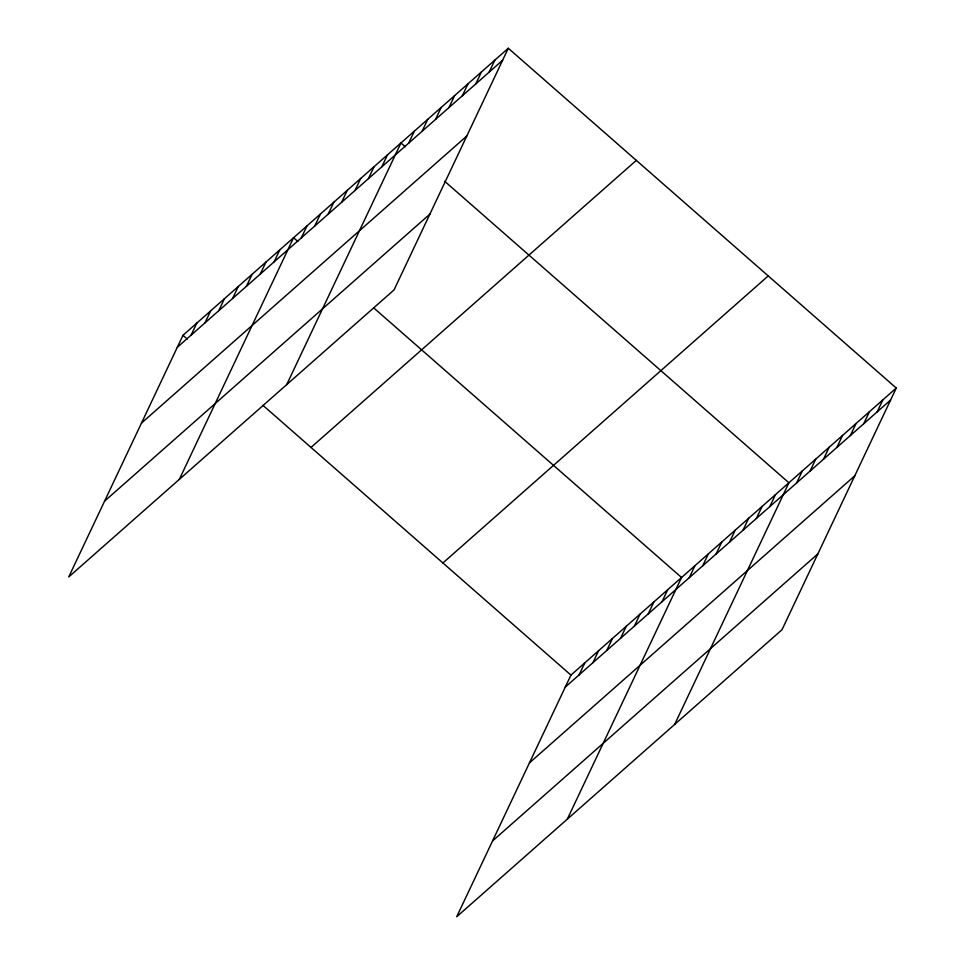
<?xml version="1.0" encoding="UTF-8"?>
<svg xmlns="http://www.w3.org/2000/svg" width="965" height="965" viewBox="0 0 965 965"><rect width="100%" height="100%" fill="white"/><g stroke="black" fill="none" stroke-linecap="round" stroke-linejoin="round"><path stroke-width="1.45" d="M508.29 48.25L182.976 335.301L68.744 576.949L394.058 289.898L508.29 48.25L896.256 388.051L782.024 629.699L456.71 916.75L570.942 675.102L896.256 388.051M191.13 335.096L196.8 323.106M204.954 322.889L210.623 310.899M218.778 310.694L224.447 298.704M232.613 298.499L238.283 286.496M246.437 286.291L252.106 274.301M260.26 274.096L265.93 262.106M274.084 261.901L279.753 249.899M179.345 479.352L293.577 237.704L297.847 241.443M301.333 237.86L307.003 225.858M314.747 226.015L320.416 214.025M328.172 214.17L333.842 202.18M341.586 202.336L347.255 190.334M355.011 190.491L360.669 178.501M368.425 178.646L374.094 166.655M381.838 166.812L387.508 154.822M286.702 384.625L400.933 142.977L405.204 146.716M408.678 143.134L414.347 131.131M422.103 131.288L427.772 119.298M435.517 119.443L441.186 107.453M448.942 107.61L454.612 95.607M462.356 95.764L468.025 83.774M475.781 83.919L481.451 71.929M489.195 72.085L494.864 60.095M579.096 674.885L584.766 662.895M592.932 662.69L598.602 650.7M606.756 650.494L612.425 638.492M620.579 638.287L626.249 626.297M634.403 626.092L640.072 614.102M648.227 613.897L653.896 601.895M662.05 601.69L667.72 589.699M567.323 819.152L681.555 577.504L373.6 307.787M689.3 577.649L694.969 565.659M702.725 565.816L708.394 553.813M716.139 553.97L721.808 541.98M729.552 542.125L735.221 530.135M742.978 530.292L748.647 518.289M756.391 518.446L762.061 506.456M769.817 506.601L775.486 494.611M674.668 724.425L788.9 482.777L444.672 181.287M796.656 482.922L802.325 470.932M810.069 471.089L815.739 459.087M823.495 459.244L829.164 447.253M836.908 447.398L842.578 435.408M850.334 435.565L856.003 423.563M863.747 423.719L869.417 411.729M877.173 411.874L882.83 399.884M177.307 347.291L502.62 60.24M141.481 423.08L466.795 136.029M104.57 501.161L429.883 214.121M311.007 447.434L636.309 160.383M442.911 562.969L768.224 275.918M565.273 687.092L890.586 400.041M529.447 762.881L854.761 475.829M492.536 840.961L817.85 553.91M182.976 335.301L187.246 339.041M262.999 405.384L570.942 675.102"/></g></svg>
